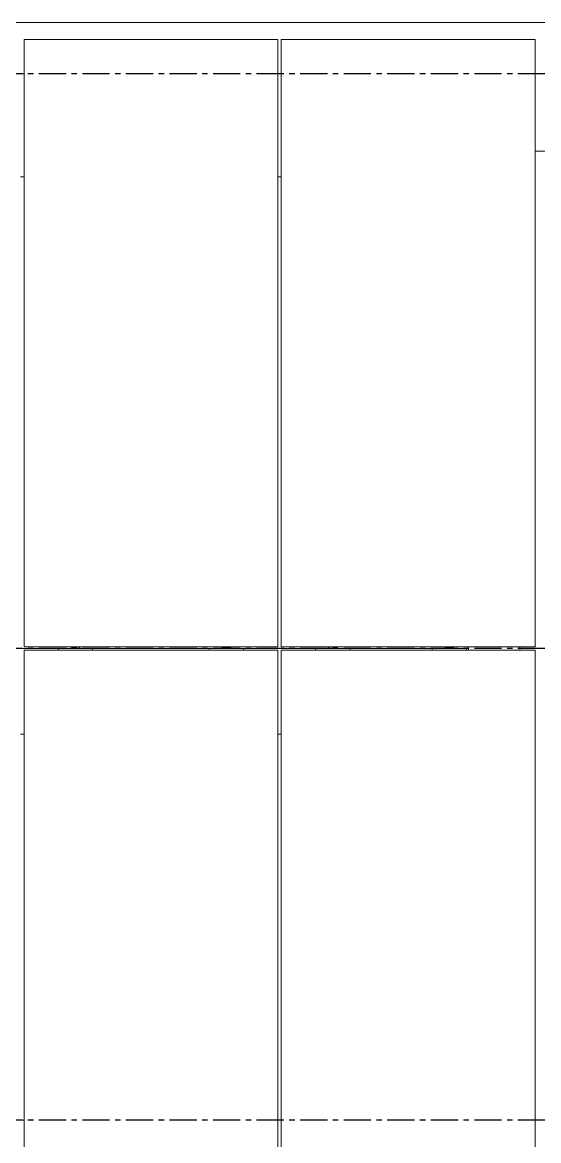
# Model space of a CAD drawing. Header units: millimetres. Extents: x 3774 to 718460, y -768339 to 192544.
# Drawn here: x 426947 to 429958, y -632797 to -626277 of the extents above; entities that cross this region are included whole.
import ezdxf

# ---------------------------------------------------------------- set-up
doc = ezdxf.new("R2010")
doc.units = ezdxf.units.MM
doc.linetypes.add('CENTER', pattern=[50.8, 31.75, -6.35, 6.35, -6.35])
doc.linetypes.add('XKITLINE00', pattern=[0])
doc.layers.add('Part', color=7, linetype='Continuous', lineweight=0)

# ---------------------------------------------------------------- blocks, each defined once
blk = doc.blocks.new('*A13064188')
at = {"layer": 'Part', "color": 7, "linetype": 'XKITLINE00', "lineweight": 0}
for p, q in [((2425.769529, -31.253462), (2328.969528, -31.253462)), ((2387.275963, -33.653462), (2387.435963, -33.653462)), ((2399.275963, -33.653462), (2399.435963, -33.653462)), ((2425.769529, -33.653462), (2411.275963, -33.653462))]:
    blk.add_line(p, q, dxfattribs=at)
blk = doc.blocks.new('*A13074189')
at = {"layer": 'Part', "color": 7, "linetype": 'XKITLINE00', "lineweight": 0}
for p, q in [((2387.275963, -33.653462), (2387.435963, -33.653462)), ((2399.275963, -33.653462), (2399.435963, -33.653462)), ((2387.275963, -38.453462), (2387.435963, -38.453462)), ((2399.275963, -38.453462), (2399.435963, -38.453462))]:
    blk.add_line(p, q, dxfattribs=at)
blk = doc.blocks.new('*A13134195')
at = {"layer": 'Part', "color": 7, "linetype": 'XKITLINE00', "lineweight": 0}
for p, q in [((2387.275963, -82.453462), (2387.435963, -82.453462)), ((2399.275963, -82.453462), (2399.435963, -82.453462)), ((2411.275963, -82.453462), (2423.369525, -82.453462))]:
    blk.add_line(p, q, dxfattribs=at)
blk = doc.blocks.new('*A13154197')
at = {"layer": 'Part', "color": 7, "linetype": 'XKITLINE00', "lineweight": 0}
for p, q in [((2365.449523, -60.453462), (2365.635964, -60.453462)), ((2365.449523, -60.533462), (2365.449523, -60.453462)), ((2366.035964, -60.453462), (2372.675964, -60.453462)), ((2373.075964, -60.453462), (2377.635964, -60.453462)), ((2378.035964, -60.453462), (2384.675964, -60.453462)), ((2385.075964, -60.453462), (2389.635964, -60.453462)), ((2390.035964, -60.453462), (2396.675964, -60.453462)), ((2397.075964, -60.453462), (2401.635964, -60.453462)), ((2402.035964, -60.453462), (2407.075964, -60.453462)), ((2407.475964, -60.453462), (2408.169525, -60.453462)), ((2408.169525, -60.533462), (2408.169525, -60.453462)), ((2375.275963, -64.453462), (2375.435963, -64.453462)), ((2387.275963, -64.453462), (2387.435963, -64.453462)), ((2399.275963, -64.453462), (2399.435963, -64.453462))]:
    blk.add_line(p, q, dxfattribs=at)
blk = doc.blocks.new('*A13194201')
at = {"layer": 'Part', "color": 7, "linetype": 'XKITLINE00', "lineweight": 0}
for p, q in [((2411.275963, -32.053462), (2399.435963, -32.053462)), ((2399.435963, -32.053462), (2399.435963, -60.373462)), ((2411.275963, -32.053462), (2411.275963, -60.373462)), ((2411.275963, -60.373462), (2399.435963, -60.373462)), ((2411.275963, -60.533462), (2399.435963, -60.533462)), ((2399.435963, -60.533462), (2399.435963, -84.373462)), ((2411.275963, -60.533462), (2411.275963, -84.373462))]:
    blk.add_line(p, q, dxfattribs=at)
blk = doc.blocks.new('*A13204202')
at = {"layer": 'Part', "color": 7, "linetype": 'XKITLINE00', "lineweight": 0}
for p, q in [((2399.275963, -32.053462), (2387.435963, -32.053462)), ((2387.435963, -32.053462), (2387.435963, -60.373462)), ((2399.275963, -32.053462), (2399.275963, -60.373462)), ((2399.275963, -60.373462), (2387.435963, -60.373462)), ((2399.275963, -60.533462), (2387.435963, -60.533462)), ((2387.435963, -60.533462), (2387.435963, -84.373462)), ((2399.275963, -60.533462), (2399.275963, -84.373462))]:
    blk.add_line(p, q, dxfattribs=at)
blk = doc.blocks.new('*A19094791')
at = {"layer": 'Part', "color": 7, "linetype": 'XKITLINE00', "lineweight": 0}
for p, q in [((2406.475964, -60.453462), (2407.075964, -60.453462)), ((2406.475964, -60.533462), (2406.475964, -60.453462)), ((2407.475964, -60.453462), (2408.075964, -60.453462)), ((2408.075964, -60.453462), (2408.075964, -60.533462))]:
    blk.add_line(p, q, dxfattribs=at)
blk = doc.blocks.new('*A19104792')
at = {"layer": 'Part', "color": 7, "linetype": 'XKITLINE00', "lineweight": 0}
for p, q in [((2407.075964, -60.453462), (2407.075964, -60.373462)), ((2407.075964, -60.453462), (2407.475964, -60.453462)), ((2407.115964, -60.393462), (2407.115964, -60.373462)), ((2407.475964, -60.393462), (2407.115964, -60.393462)), ((2407.475964, -60.453462), (2407.475964, -60.393462))]:
    blk.add_line(p, q, dxfattribs=at)
blk = doc.blocks.new('*A19114793')
at = {"layer": 'Part', "color": 7, "linetype": 'XKITLINE00', "lineweight": 0}
for p, q in [((2401.635964, -60.453462), (2401.635964, -60.373462)), ((2401.635964, -60.453462), (2402.035964, -60.453462)), ((2401.675964, -60.393462), (2401.675964, -60.373462)), ((2402.035964, -60.393462), (2401.675964, -60.393462)), ((2402.035964, -60.453462), (2402.035964, -60.393462))]:
    blk.add_line(p, q, dxfattribs=at)
blk = doc.blocks.new('*A19124794')
at = {"layer": 'Part', "color": 7, "linetype": 'XKITLINE00', "lineweight": 0}
for p, q in [((2401.035964, -60.453462), (2401.635964, -60.453462)), ((2401.035964, -60.533462), (2401.035964, -60.453462)), ((2402.035964, -60.453462), (2402.635964, -60.453462)), ((2402.635964, -60.453462), (2402.635964, -60.533462))]:
    blk.add_line(p, q, dxfattribs=at)
blk = doc.blocks.new('*A19204802')
at = {"layer": 'Part', "color": 7, "linetype": 'XKITLINE00', "lineweight": 0}
for p, q in [((2389.035964, -60.453462), (2389.635964, -60.453462)), ((2389.035964, -60.533462), (2389.035964, -60.453462)), ((2390.035964, -60.453462), (2390.635964, -60.453462)), ((2390.635964, -60.453462), (2390.635964, -60.533462))]:
    blk.add_line(p, q, dxfattribs=at)
blk = doc.blocks.new('*A19214803')
at = {"layer": 'Part', "color": 7, "linetype": 'XKITLINE00', "lineweight": 0}
for p, q in [((2396.675964, -60.453462), (2396.675964, -60.373462)), ((2396.675964, -60.453462), (2397.075964, -60.453462)), ((2396.715964, -60.393462), (2396.715964, -60.373462)), ((2397.075964, -60.393462), (2396.715964, -60.393462)), ((2397.075964, -60.453462), (2397.075964, -60.393462))]:
    blk.add_line(p, q, dxfattribs=at)
blk = doc.blocks.new('*A19224804')
at = {"layer": 'Part', "color": 7, "linetype": 'XKITLINE00', "lineweight": 0}
for p, q in [((2396.075964, -60.453462), (2396.675964, -60.453462)), ((2396.075964, -60.533462), (2396.075964, -60.453462)), ((2397.075964, -60.453462), (2397.675964, -60.453462)), ((2397.675964, -60.453462), (2397.675964, -60.533462))]:
    blk.add_line(p, q, dxfattribs=at)
blk = doc.blocks.new('*A19234805')
at = {"layer": 'Part', "color": 7, "linetype": 'XKITLINE00', "lineweight": 0}
for p, q in [((2389.635964, -60.453462), (2389.635964, -60.373462)), ((2389.635964, -60.453462), (2390.035964, -60.453462)), ((2389.675964, -60.393462), (2389.675964, -60.373462)), ((2390.035964, -60.393462), (2389.675964, -60.393462)), ((2390.035964, -60.453462), (2390.035964, -60.393462))]:
    blk.add_line(p, q, dxfattribs=at)
blk = doc.blocks.new('*A19264808')
at = {"layer": 'Part', "color": 7, "linetype": 'XKITLINE00', "lineweight": 0}
for p, q in [((2408.169525, -60.533462), (2408.169525, -60.373462)), ((2410.569525, -60.533462), (2410.569525, -60.373462))]:
    blk.add_line(p, q, dxfattribs=at)
blk = doc.blocks.new('*A19354817')
at = {"layer": 'Part', "color": 7, "linetype": 'XKITLINE00', "lineweight": 0}
for p, q in [((2411.275963, -33.653462), (2423.369549, -33.653462)), ((2423.369549, -33.653462), (2423.369549, -37.253462)), ((2423.369549, -37.253462), (2411.275963, -37.253462))]:
    blk.add_line(p, q, dxfattribs=at)

msp = doc.modelspace()

# ---------------------------------------------------------------- linework, layer by layer
at = {"color": 7, "linetype": 'CENTER', "ltscale": 5}
for p, q in [((437107.783, -626577.045), (391187.746, -626577.045)), ((437107.783, -629927.045), (391187.746, -629927.045)), ((437107.783, -632677.045), (391187.746, -632677.045))]:
    msp.add_line(p, q, dxfattribs=at)

# ---------------------------------------------------------------- block references
at = {"color": 7, "lineweight": 0, "xscale": 125, "yscale": 125, "zscale": 125}
for name in ['*A13064188', '*A13204202', '*A13194201', '*A13074189', '*A19354817', '*A13154197', '*A19204802', '*A19234805', '*A19224804', '*A19214803', '*A19124794', '*A19114793', '*A19094791', '*A19104792', '*A19264808', '*A13134195']:
    msp.add_blockref(name, (128527.556, -622370.363), dxfattribs=at)

doc.saveas('drawing.dxf')
